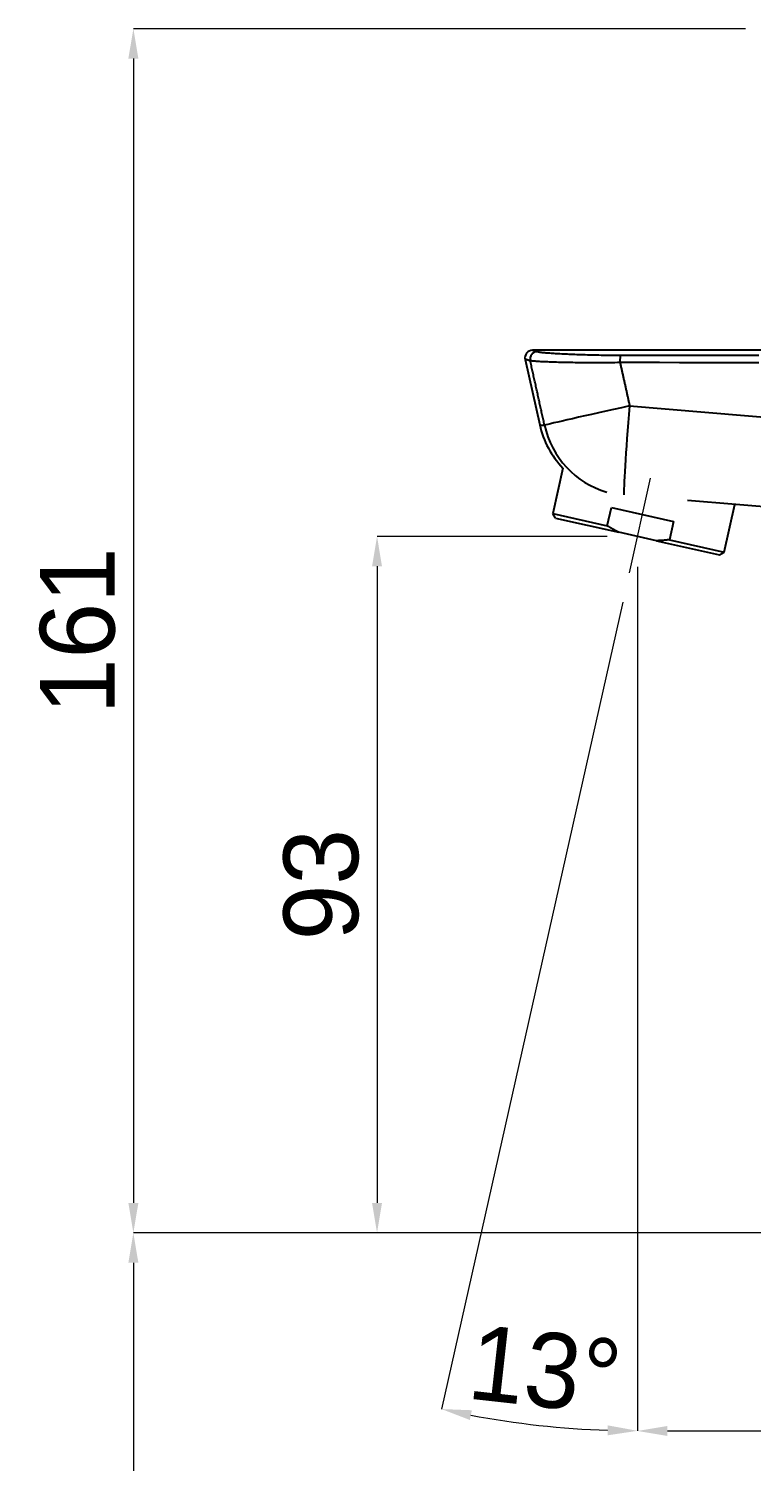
# Model space of a CAD drawing. Extents: x 0 to 1354, y 0 to 992.
# Drawn here: x 643.8 to 740.4, y 305.1 to 496.6 of the extents above; entities that cross this region are included whole.
import ezdxf

# ---------------------------------------------------------------- set-up
doc = ezdxf.new("R2010")
doc.units = 0
doc.header["$LTSCALE"] = 6
doc.header["$MEASUREMENT"] = 0
doc.header["$PDMODE"] = 3
doc.header["$PDSIZE"] = -10
doc.linetypes.add('CENTER2', pattern=[28.575, 19.05, -3.175, 3.175, -3.175])
doc.layers.get('0').update_dxf_attribs({"linetype": 'CONTINUOUS'})
doc.layers.get('DEFPOINTS').update_dxf_attribs({"linetype": 'CONTINUOUS'})
doc.layers.add('Cneter', color=1, linetype='CENTER2', lineweight=13)
doc.styles.add('Daelim Dimension', font='')
doc.styles.get('Daelim Dimension').set_extended_font_data('나눔고딕')
doc.dimstyles.new('DEFAULT', dxfattribs={"dimscale": 2, "dimtxt": 2, "dimasz": 2, "dimexe": 0, "dimexo": 2, "dimgap": 1, "dimtad": 1, "dimdec": 1, "dimzin": 9, "dimdsep": 46, "dimtxsty": 'Daelim Dimension', "dimcen": 0.5, "dimclrd": 252, "dimclre": 252, "dimclrt": 3, "dimadec": 1, "dimazin": 0, "dimtfac": 1, "dimtdec": 1, "dimtix": 1, "dimtmove": 0, "dimatfit": 3, "dimfxl": 1, "dimtolj": 1, "dimtzin": 1, "dimlwd": 9, "dimlwe": 9, "dimarcsym": 0})

# ---------------------------------------------------------------- blocks, each defined once
blk = doc.blocks.new('*D0')
at = {"color": 5, "lineweight": 9, "ltscale": 0.5, "transparency": 16777216}
for p, q in [((739.67, 496.61), (657.77, 496.61)), ((657.77, 492.61), (657.77, 339.62)), ((818.17, 335.62), (657.77, 335.62))]:
    blk.add_line(p, q, dxfattribs=at)
at = {"color": 5, "ltscale": 0.5, "transparency": 16777216}
for points in [[(657.1, 492.61), (658.44, 492.61), (657.77, 496.61)], [(657.1, 339.62), (658.44, 339.62), (657.77, 335.62)]]:
    blk.add_solid(points, dxfattribs=at)
at = {"layer": 'DEFPOINTS', "color": 0, "ltscale": 0.5, "transparency": 16777216}
for p in [(743.67, 496.61), (657.77, 335.62), (822.17, 335.62)]:
    blk.add_point(p, dxfattribs=at)
at = {"color": 7, "ltscale": 0.5, "transparency": 16777216, "insert": (650.33, 416.12), "char_height": 10, "attachment_point": 5, "rotation": 90, "style": 'Daelim Dimension'}
blk.add_mtext('\\A1;161', dxfattribs=at)
blk = doc.blocks.new('*D2')
at = {"color": 5, "lineweight": 9, "ltscale": 0.5, "transparency": 16777216}
for p, q in [((725.22, 424.68), (725.22, 309.13)), ((845.67, 326.62), (845.67, 309.13)), ((729.22, 309.13), (841.67, 309.13))]:
    blk.add_line(p, q, dxfattribs=at)
at = {"color": 5, "ltscale": 0.5, "transparency": 16777216}
for points in [[(729.22, 309.8), (729.22, 308.46), (725.22, 309.13)], [(841.67, 309.8), (841.67, 308.46), (845.67, 309.13)]]:
    blk.add_solid(points, dxfattribs=at)
at = {"layer": 'DEFPOINTS', "color": 0, "ltscale": 0.5, "transparency": 16777216}
for p in [(725.22, 428.68), (845.67, 330.62), (845.67, 309.13)]:
    blk.add_point(p, dxfattribs=at)
at = {"color": 7, "ltscale": 0.5, "transparency": 16777216, "insert": (785.44, 316.55), "char_height": 10, "attachment_point": 5, "style": 'Daelim Dimension'}
blk.add_mtext('\\A1;120', dxfattribs=at)
blk = doc.blocks.new('*D3')
at = {"color": 5, "lineweight": 9, "ltscale": 0.5, "transparency": 16777216}
for p, q in [((725.22, 424.68), (725.22, 309.15)), ((723.25, 419.95), (698.99, 312.06))]:
    blk.add_line(p, q, dxfattribs=at)
blk.add_arc((725.22, 428.73), 119.58, 259.248, 268.0833, dxfattribs=at)
at = {"color": 5, "ltscale": 0.5, "transparency": 16777216}
for points in [[(702.78, 310.6), (703.05, 311.9), (698.99, 312.06)], [(721.23, 309.88), (721.21, 308.55), (725.22, 309.15)]]:
    blk.add_solid(points, dxfattribs=at)
at = {"layer": 'DEFPOINTS', "color": 0, "ltscale": 0.5, "transparency": 16777216}
for p in [(726.97, 436.53), (725.22, 428.78), (725.22, 428.68), (724.12, 423.85), (707.66, 310.45)]:
    blk.add_point(p, dxfattribs=at)
at = {"color": 7, "ltscale": 0.5, "transparency": 16777216, "insert": (712.85, 317.28), "char_height": 10, "attachment_point": 5, "rotation": 353.6657, "style": 'Daelim Dimension'}
blk.add_mtext('\\A1;13%%D', dxfattribs=at)
blk = doc.blocks.new('*D4')
at = {"color": 5, "lineweight": 9, "ltscale": 0.5, "transparency": 16777216}
for p, q in [((721.17, 428.73), (690.37, 428.73)), ((690.37, 424.73), (690.37, 339.62)), ((812.82, 335.62), (690.37, 335.62))]:
    blk.add_line(p, q, dxfattribs=at)
at = {"color": 5, "ltscale": 0.5, "transparency": 16777216}
for points in [[(689.7, 424.73), (691.03, 424.73), (690.37, 428.73)], [(689.7, 339.62), (691.03, 339.62), (690.37, 335.62)]]:
    blk.add_solid(points, dxfattribs=at)
at = {"layer": 'DEFPOINTS', "color": 0, "ltscale": 0.5, "transparency": 16777216}
for p in [(725.17, 428.73), (690.37, 335.62), (816.82, 335.62)]:
    blk.add_point(p, dxfattribs=at)
at = {"color": 7, "ltscale": 0.5, "transparency": 16777216, "insert": (682.92, 382.17), "char_height": 10, "attachment_point": 5, "rotation": 90, "style": 'Daelim Dimension'}
blk.add_mtext('\\A1;93', dxfattribs=at)
blk = doc.blocks.new('*D6')
at = {"color": 5, "lineweight": 9, "ltscale": 0.5, "transparency": 16777216}
for p, q in [((757.97, 335.62), (657.77, 335.62)), ((657.77, 331.62), (657.77, 210.41)), ((822.81, 206.41), (657.77, 206.41))]:
    blk.add_line(p, q, dxfattribs=at)
at = {"color": 5, "ltscale": 0.5, "transparency": 16777216}
for points in [[(657.1, 331.62), (658.44, 331.62), (657.77, 335.62)], [(657.1, 210.41), (658.44, 210.41), (657.77, 206.41)]]:
    blk.add_solid(points, dxfattribs=at)
at = {"layer": 'DEFPOINTS', "color": 0, "ltscale": 0.5, "transparency": 16777216}
for p in [(761.97, 335.62), (657.77, 206.41), (826.81, 206.41)]:
    blk.add_point(p, dxfattribs=at)
at = {"color": 7, "ltscale": 0.5, "transparency": 16777216, "insert": (650.32, 271.01), "char_height": 10, "attachment_point": 5, "rotation": 90, "style": 'Daelim Dimension'}
blk.add_mtext('\\A1;330', dxfattribs=at)

msp = doc.modelspace()

# ---------------------------------------------------------------- linework, layer by layer
for p, q in [((724.15, 446.18), (794.89, 440.3)), ((715.23, 437.87), (713.87, 431.79)), ((754.62, 431.63), (731.88, 433.52)), ((736.79, 426.64), (738.22, 432.99)), ((714.24, 431.19), (713.87, 431.79)), ((713.87, 431.79), (721.17, 430.15)), ((714.24, 431.19), (722.7, 429.29)), ((721.17, 430.15), (721.72, 432.59)), ((721.72, 432.59), (730.04, 430.72)), ((727.74, 428.16), (722.7, 429.29)), ((730.04, 430.72), (729.49, 428.28)), ((727.74, 428.16), (736.2, 426.26)), ((729.49, 428.28), (736.79, 426.64)), ((736.2, 426.26), (736.79, 426.64))]:
    msp.add_line(p, q)
for points in [[(710.19, 452.4), (712.13, 443.63)], [(710.86, 452.22), (710.83, 452.23), (710.81, 452.24), (710.78, 452.24), (710.76, 452.25), (710.73, 452.26), (710.71, 452.26), (710.68, 452.27), (710.66, 452.27), (710.64, 452.28), (710.62, 452.29), (710.6, 452.29), (710.58, 452.3), (710.56, 452.3), (710.54, 452.31), (710.52, 452.31), (710.5, 452.32), (710.48, 452.32), (710.46, 452.33), (710.45, 452.33), (710.43, 452.34), (710.41, 452.34), (710.4, 452.34), (710.38, 452.35), (710.37, 452.35), (710.35, 452.35), (710.34, 452.36), (710.33, 452.36), (710.32, 452.36), (710.31, 452.37), (710.29, 452.37), (710.28, 452.37), (710.27, 452.38), (710.26, 452.38), (710.26, 452.38), (710.25, 452.38), (710.24, 452.38), (710.23, 452.39), (710.23, 452.39), (710.22, 452.39), (710.21, 452.39), (710.21, 452.39), (710.2, 452.39), (710.2, 452.39), (710.2, 452.4), (710.19, 452.4), (710.19, 452.4), (710.19, 452.4), (710.19, 452.4), (710.19, 452.4), (710.19, 452.4)], [(712.78, 443.6), (712.74, 443.77), (712.7, 443.94), (712.66, 444.12), (712.62, 444.29), (712.59, 444.46), (712.55, 444.63), (712.51, 444.81), (712.47, 444.98), (712.43, 445.15), (712.39, 445.32), (712.36, 445.5), (712.32, 445.67), (712.28, 445.84), (712.24, 446.01), (712.2, 446.19), (712.16, 446.36), (712.12, 446.53), (712.09, 446.7), (712.05, 446.88), (712.01, 447.05), (711.97, 447.22), (711.93, 447.39), (711.89, 447.57), (711.86, 447.74), (711.82, 447.91), (711.78, 448.08), (711.74, 448.26), (711.7, 448.43), (711.66, 448.6), (711.63, 448.77), (711.59, 448.95), (711.55, 449.12), (711.51, 449.29), (711.47, 449.46), (711.43, 449.64), (711.4, 449.81), (711.36, 449.98), (711.32, 450.15), (711.28, 450.33), (711.24, 450.5), (711.2, 450.67), (711.17, 450.84), (711.13, 451.02), (711.09, 451.19), (711.05, 451.36), (711.01, 451.53), (710.97, 451.71), (710.94, 451.88), (710.9, 452.05), (710.86, 452.22)], [(722.87, 451.96), (722.52, 451.96), (722.17, 451.95), (721.82, 451.95), (721.47, 451.95), (721.13, 451.94), (720.79, 451.94), (720.44, 451.94), (720.11, 451.94), (719.77, 451.94), (719.43, 451.94), (719.1, 451.94), (718.77, 451.94), (718.44, 451.94), (718.12, 451.94), (717.8, 451.94), (717.49, 451.94), (717.18, 451.95), (716.87, 451.95), (716.57, 451.96), (716.28, 451.96), (715.99, 451.97), (715.71, 451.97), (715.43, 451.98), (715.16, 451.98), (714.89, 451.99), (714.63, 452), (714.37, 452.01), (714.13, 452.01), (713.89, 452.02), (713.66, 452.03), (713.44, 452.04), (713.22, 452.05), (713.02, 452.06), (712.82, 452.07), (712.62, 452.07), (712.44, 452.08), (712.27, 452.09), (712.1, 452.1), (711.94, 452.11), (711.8, 452.12), (711.66, 452.13), (711.53, 452.14), (711.41, 452.15), (711.3, 452.16), (711.21, 452.17), (711.12, 452.18), (711.04, 452.19), (710.97, 452.2), (710.91, 452.21), (710.86, 452.22)], [(711.16, 453.61), (711.16, 453.61), (711.16, 453.61), (711.17, 453.61), (711.17, 453.61), (711.17, 453.61), (711.17, 453.61), (711.18, 453.61), (711.18, 453.61), (711.18, 453.61), (711.19, 453.61), (711.2, 453.61), (711.2, 453.6), (711.21, 453.6), (711.22, 453.6), (711.22, 453.6), (711.23, 453.6), (711.24, 453.59), (711.25, 453.59), (711.26, 453.59), (711.27, 453.59), (711.28, 453.58), (711.29, 453.58), (711.3, 453.58), (711.32, 453.57), (711.33, 453.57), (711.34, 453.57), (711.36, 453.56), (711.37, 453.56), (711.39, 453.56), (711.4, 453.55), (711.42, 453.55), (711.44, 453.54), (711.45, 453.54), (711.47, 453.53), (711.49, 453.53), (711.51, 453.52), (711.53, 453.52), (711.55, 453.51), (711.57, 453.51), (711.59, 453.5), (711.61, 453.5), (711.63, 453.49), (711.66, 453.48), (711.68, 453.48), (711.7, 453.47), (711.73, 453.47), (711.75, 453.46), (711.78, 453.45), (711.8, 453.44), (711.83, 453.44)], [(765.82, 453.61), (711.17, 453.61)], [(711.83, 453.44), (711.87, 453.43), (711.93, 453.42), (711.99, 453.4), (712.07, 453.39), (712.15, 453.38), (712.24, 453.37), (712.34, 453.36), (712.45, 453.34), (712.57, 453.33), (712.69, 453.32), (712.83, 453.31), (712.97, 453.29), (713.13, 453.28), (713.29, 453.27), (713.46, 453.26), (713.64, 453.24), (713.82, 453.23), (714.01, 453.22), (714.21, 453.2), (714.41, 453.19), (714.63, 453.18), (714.84, 453.17), (715.07, 453.16), (715.3, 453.14), (715.54, 453.13), (715.79, 453.12), (716.04, 453.11), (716.3, 453.1), (716.56, 453.09), (716.83, 453.08), (717.1, 453.07), (717.37, 453.06), (717.65, 453.05), (717.93, 453.04), (718.22, 453.03), (718.52, 453.02), (718.81, 453.01), (719.12, 453.01), (719.42, 453), (719.73, 452.99), (720.04, 452.99), (720.35, 452.98), (720.66, 452.98), (720.97, 452.97), (721.29, 452.97), (721.6, 452.97), (721.92, 452.97), (722.24, 452.96), (722.57, 452.96), (722.89, 452.96)], [(722.89, 452.96), (725.54, 452.96), (728.19, 452.95), (730.84, 452.95), (733.5, 452.95), (736.15, 452.94), (738.8, 452.94), (741.45, 452.94)], [(722.87, 451.96), (722.89, 451.85), (722.92, 451.73), (722.94, 451.62), (722.97, 451.5), (723, 451.39), (723.02, 451.27), (723.05, 451.15), (723.07, 451.04), (723.1, 450.92), (723.12, 450.81), (723.15, 450.69), (723.18, 450.58), (723.2, 450.46), (723.23, 450.34), (723.25, 450.23), (723.28, 450.11), (723.3, 450), (723.33, 449.88), (723.36, 449.77), (723.38, 449.65), (723.41, 449.53), (723.43, 449.42), (723.46, 449.3), (723.48, 449.19), (723.51, 449.07), (723.54, 448.96), (723.56, 448.84), (723.59, 448.72), (723.61, 448.61), (723.64, 448.49), (723.66, 448.38), (723.69, 448.26), (723.72, 448.15), (723.74, 448.03), (723.77, 447.92), (723.79, 447.8), (723.82, 447.68), (723.84, 447.57), (723.87, 447.45), (723.9, 447.34), (723.92, 447.22), (723.95, 447.11), (723.97, 446.99), (724, 446.87), (724.02, 446.76), (724.05, 446.64), (724.08, 446.53), (724.1, 446.41), (724.13, 446.3), (724.15, 446.18)], [(741.43, 451.94), (738.78, 451.94), (736.13, 451.95), (733.48, 451.95), (730.82, 451.95), (728.17, 451.96), (725.52, 451.96), (722.87, 451.96)], [(712.13, 443.63), (712.13, 443.63), (712.13, 443.63), (712.13, 443.63), (712.13, 443.63), (712.14, 443.63), (712.14, 443.63), (712.14, 443.63), (712.15, 443.63), (712.15, 443.63), (712.16, 443.63), (712.16, 443.63), (712.17, 443.63), (712.17, 443.63), (712.18, 443.63), (712.19, 443.63), (712.2, 443.63), (712.21, 443.63), (712.21, 443.63), (712.22, 443.63), (712.23, 443.63), (712.24, 443.62), (712.26, 443.62), (712.27, 443.62), (712.28, 443.62), (712.29, 443.62), (712.31, 443.62), (712.32, 443.62), (712.33, 443.62), (712.35, 443.62), (712.36, 443.62), (712.38, 443.62), (712.4, 443.62), (712.41, 443.62), (712.43, 443.62), (712.45, 443.62), (712.47, 443.61), (712.48, 443.61), (712.5, 443.61), (712.52, 443.61), (712.54, 443.61), (712.57, 443.61), (712.59, 443.61), (712.61, 443.61), (712.63, 443.61), (712.65, 443.61), (712.68, 443.6), (712.7, 443.6), (712.73, 443.6), (712.75, 443.6), (712.78, 443.6)], [(722.7, 429.29), (722.67, 429.31), (722.64, 429.32), (722.61, 429.34), (722.58, 429.35), (722.55, 429.37), (722.52, 429.38), (722.49, 429.4), (722.46, 429.41), (722.43, 429.43), (722.4, 429.44), (722.37, 429.46), (722.34, 429.48), (722.31, 429.49), (722.27, 429.51), (722.24, 429.52), (722.21, 429.54), (722.18, 429.56), (722.15, 429.57), (722.12, 429.59), (722.09, 429.6), (722.06, 429.62), (722.03, 429.64), (722, 429.66), (721.97, 429.67), (721.94, 429.69), (721.91, 429.71), (721.88, 429.72), (721.85, 429.74), (721.82, 429.76), (721.79, 429.78), (721.76, 429.79), (721.72, 429.81), (721.69, 429.83), (721.66, 429.85), (721.63, 429.87), (721.6, 429.88), (721.57, 429.9), (721.54, 429.92), (721.51, 429.94), (721.48, 429.96), (721.45, 429.98), (721.42, 429.99), (721.39, 430.01), (721.36, 430.03), (721.33, 430.05), (721.29, 430.07), (721.26, 430.09), (721.23, 430.11), (721.2, 430.13), (721.17, 430.15)], [(729.49, 428.28), (729.45, 428.28), (729.41, 428.27), (729.38, 428.27), (729.34, 428.26), (729.31, 428.26), (729.27, 428.25), (729.23, 428.25), (729.2, 428.25), (729.16, 428.24), (729.13, 428.24), (729.09, 428.23), (729.06, 428.23), (729.02, 428.23), (728.98, 428.22), (728.95, 428.22), (728.91, 428.22), (728.88, 428.21), (728.84, 428.21), (728.81, 428.21), (728.77, 428.21), (728.74, 428.2), (728.7, 428.2), (728.67, 428.2), (728.63, 428.19), (728.6, 428.19), (728.56, 428.19), (728.53, 428.19), (728.49, 428.19), (728.46, 428.18), (728.42, 428.18), (728.39, 428.18), (728.35, 428.18), (728.32, 428.18), (728.28, 428.17), (728.25, 428.17), (728.22, 428.17), (728.18, 428.17), (728.15, 428.17), (728.11, 428.17), (728.08, 428.17), (728.04, 428.17), (728.01, 428.16), (727.98, 428.16), (727.94, 428.16), (727.91, 428.16), (727.87, 428.16), (727.84, 428.16), (727.81, 428.16), (727.77, 428.16), (727.74, 428.16)]]:
    msp.add_lwpolyline(points)
for centre, radius, start, end in [((711.16, 452.61), 1, 89.8539, 192.5624), ((723.85, 446.23), 12, 192.5042, 224.1243)]:
    msp.add_arc(centre, radius, start, end)
for centre, major_axis, ratio, start_param, end_param in [((711.83, 452.44), (0.256, 0.967), 0.991624, 0.260782, 2.044238), ((722.89, 451.96), (0.001, 1), 0.021754, 0.063937, 1.570827), ((724.41, 446.18), (-11.71, -2.6), 0.004721, 4.733626, 6.167471), ((724.41, 446.18), (-0.99, -11.96), 0.021679, 4.714191, 6.180087), ((724.41, 446.18), (-0.99, -11.96), 0.992675, 5.011431, 6.08445)]:
    msp.add_ellipse(centre, major_axis=major_axis, ratio=ratio, start_param=start_param, end_param=end_param)
at = {"layer": 'Cneter', "lineweight": 5, "ltscale": 0.5}
for p, q in [((724.12, 423.85), (726.97, 436.53)), ((725.27, 428.73), (725.17, 428.73)), ((725.22, 428.78), (725.22, 428.68))]:
    msp.add_line(p, q, dxfattribs=at)

# ---------------------------------------------------------------- dimensions: what is measured, and where the dimension line sits
at = {"color": 5, "ltscale": 0.5}
for base, p1, p2, picture, middle in [((657.77, 335.62), (743.67, 496.61), (822.17, 335.62), '*D0', (657.77, 416.12)), ((690.37, 335.62), (725.17, 428.73), (816.82, 335.62), '*D4', (690.37, 382.17))]:
    dim = msp.add_linear_dim(base=base, p1=p1, p2=p2, angle=90, dimstyle='DEFAULT', override={"dimtxt": 5, "dimdec": 0, "dimclrd": 5, "dimclre": 5, "dimclrt": 7}, dxfattribs=at)
    dim.commit()
    dim.dimension.update_dxf_attribs({"geometry": picture, "text_midpoint": middle, "dimtype": 160})
dim = msp.add_angular_dim_2l(base=(707.66, 310.45), line1=((725.22, 428.78), (725.22, 428.68)), line2=((724.12, 423.85), (726.97, 436.53)), text='13%%D', dimstyle='DEFAULT', override={"dimtxt": 5, "dimdec": 0, "dimclrd": 5, "dimclre": 5, "dimclrt": 7}, dxfattribs=at)
dim.commit()
dim.dimension.update_dxf_attribs({"geometry": '*D3', "text_midpoint": (712.85, 317.28)})
dim = msp.add_linear_dim(base=(845.67, 309.13), p1=(725.22, 428.68), p2=(845.67, 330.62), dimstyle='DEFAULT', override={"dimtxt": 5, "dimdec": 0, "dimclrd": 5, "dimclre": 5, "dimclrt": 7}, dxfattribs=at)
dim.commit()
dim.dimension.update_dxf_attribs({"geometry": '*D2', "text_midpoint": (785.44, 316.55)})
dim = msp.add_linear_dim(base=(657.77, 206.41), p1=(761.97, 335.62), p2=(826.81, 206.41), angle=90, text='330', dimstyle='DEFAULT', override={"dimtxt": 5, "dimdec": 0, "dimclrd": 5, "dimclre": 5, "dimclrt": 7}, dxfattribs=at)
dim.commit()
dim.dimension.update_dxf_attribs({"geometry": '*D6', "text_midpoint": (650.32, 271.01)})

doc.saveas('drawing.dxf')
